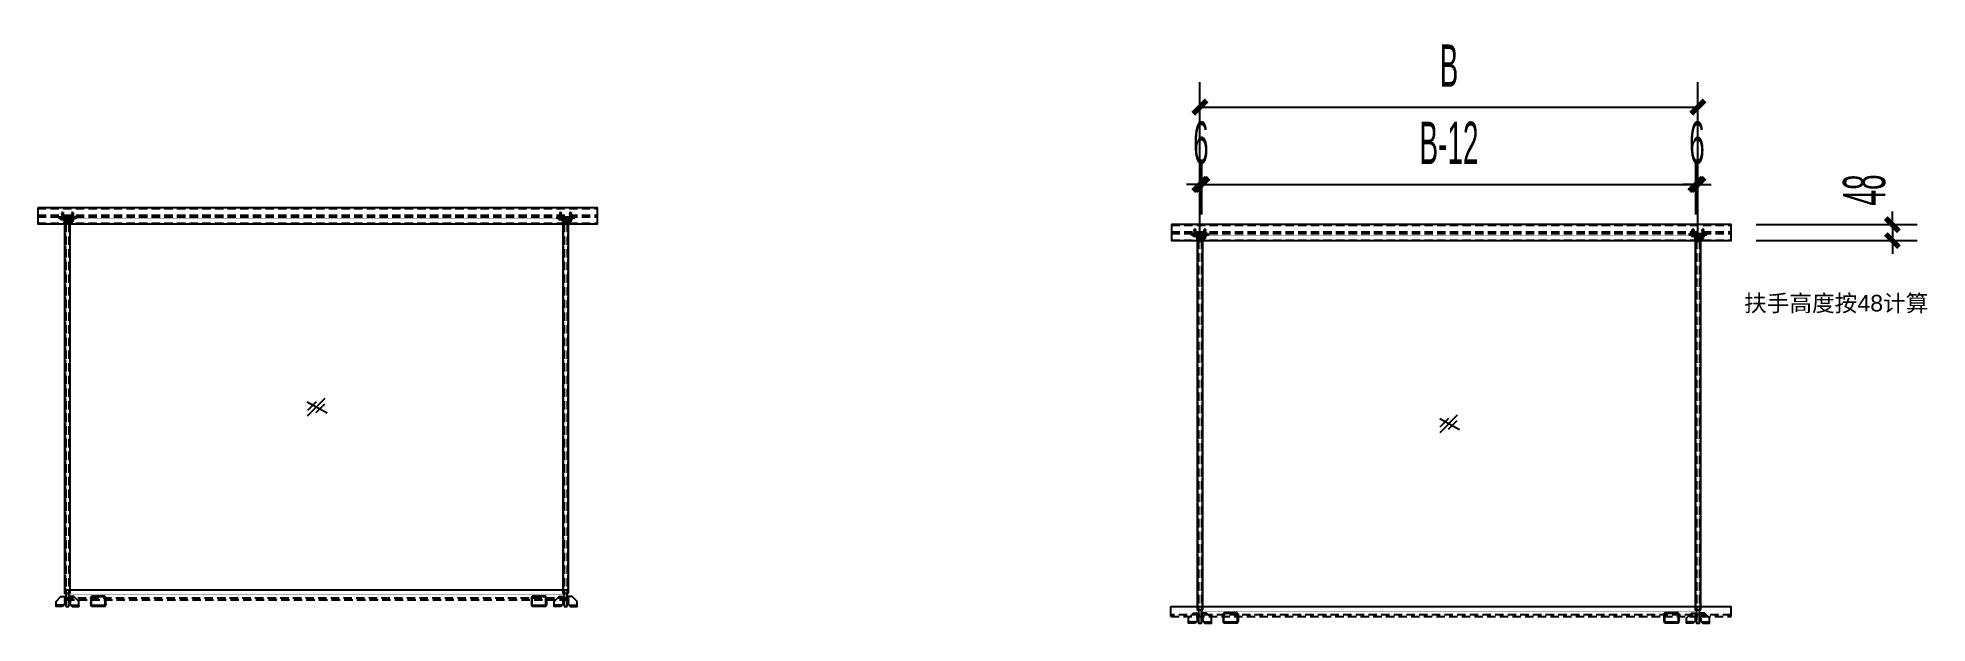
# Model space of a CAD drawing. Header units: millimetres. Extents: x 284 to 5999, y -2764 to 4947.
# Drawn here: x 309 to 5999, y 3185 to 4947 of the extents above.
import ezdxf

# ---------------------------------------------------------------- set-up
doc = ezdxf.new("R2010")
doc.units = ezdxf.units.MM
doc.header["$MEASUREMENT"] = 0
for name, pattern in [('CENTER', [2, 1.25, -0.25, 0.25, -0.25]), ('DASH', [0.35, 0.25, -0.1]), ('DASHED', [19.05, 12.7, -6.35])]:
    doc.linetypes.add(name, pattern=pattern)
for name, color, linetype in [('40钢型材', 34, 'Continuous'), ('@F01_Section_AL', 92, 'Continuous'), ('@F03_Section_Glass', 4, 'Continuous'), ('@F05_Section_Steel', 24, 'Continuous'), ('@F09_Submate', 8, 'Continuous'), ('@F19_DIM', 7, 'Continuous'), ('DIM', 8, 'Continuous'), ('F01_Section_Alu.E', 92, 'Continuous'), ('F05_Section_Plastic', 51, 'Continuous'), ('F06_Section_Steel', 24, 'Continuous'), ('F24_Fill', 251, 'Continuous'), ('F57_Sign', 240, 'Continuous'), ('pj', 4, 'Continuous'), ('WELD', 8, 'Continuous'), ('XX', 6, 'DASHED'), ('ZX', 1, 'CENTER'), ('图框', 7, 'Continuous')]:
    doc.layers.add(name, color=color, linetype=linetype)
doc.layers.add('JY-11填充层', color=8, linetype='Continuous', lineweight=5)
doc.styles.add('_TCH_DIM_T3', font='hztxt_e.shx', dxfattribs={"width": 0.494118, "bigfont": 'hztxt.shx'})
doc.styles.get("Standard").update_dxf_attribs({"font": 'arial.ttf'})
doc.dimstyles.new('_TCH_ARCH&&50', dxfattribs={"dimtxt": 127.5, "dimasz": 40, "dimexe": 75, "dimexo": 75, "dimgap": 61.25, "dimtad": 1, "dimdec": 1, "dimzin": 12, "dimdsep": 46, "dimtxsty": '_TCH_DIM_T3', "dimblk": 'ARCHTICK', "dimcen": 0.09, "dimclrt": 7, "dimazin": 2, "dimtfac": 1, "dimtdec": 1, "dimtix": 1, "dimtmove": 2, "dimatfit": 3, "dimldrblk": 'ARCHTICK', "dimfxl": 50, "dimtolj": 1, "dimtzin": 0, "dimarcsym": 0})

# ---------------------------------------------------------------- blocks, each defined once
blk = doc.blocks.new('Railing_B_A$C2D332B79')
at = {"layer": 'DIM'}
for p, q in [((0, 280), (399, 58)), ((10, 110), (185, 286)), ((176, 65), (352, 241))]:
    blk.add_line(p, q, dxfattribs=at)
at = {"layer": 'DIM', "linetype": 'DASHED', "ltscale": 450}
blk.add_line((7, 0), (358, 351), dxfattribs=at)
blk = doc.blocks.new('*U19')
at = {"layer": 'JY-11填充层'}
for centre, end in [((4, 0), 180), ((8, 0), 120), ((12, 0), 120), ((16, 0), 120), ((20, 0), 120), ((24, 0), 120)]:
    blk.add_arc(centre, 4, 0, end, dxfattribs=at)
blk = doc.blocks.new('*U9')
at = {"layer": 'JY-11填充层'}
for centre, end in [((4, 0), 180), ((8, 0), 120), ((12, 0), 120), ((16, 0), 120), ((20, 0), 120), ((24, 0), 120), ((28, 0), 120), ((32, 0), 120), ((36, 0), 120)]:
    blk.add_arc(centre, 4, 0, end, dxfattribs=at)
blk = doc.blocks.new('Railing_B_30角钢（平面）')
at = {"layer": '@F05_Section_Steel', "elevation": 0}
for points in [[(171496.2, -73616), (171496.2, -73586), (171456.2, -73586), (171456.2, -73616), (171496.2, -73616)], [(171496.2, -73612), (171496.2, -73612), (171456.2, -73612)]]:
    blk.add_lwpolyline(points, dxfattribs=at)
at = {"layer": 'JY-11填充层', "rotation": 90}
blk.add_blockref('*U19', (171456.2, -73614, 0), dxfattribs=at)
at = {"layer": 'JY-11填充层'}
blk.add_blockref('*U9', (171456.2, -73586, 0), dxfattribs=at)
at = {"layer": 'JY-11填充层', "xscale": -1, "rotation": 270}
blk.add_blockref('*U19', (171496.2, -73614, 0), dxfattribs=at)
blk = doc.blocks.new('Railing_B_肋板')
at = {"layer": '@F05_Section_Steel', "elevation": 0}
blk.add_lwpolyline([(-135353.8, 59079.8), (-135373.8, 59079.8), (-135373.8, 59094.8), (-135358.8, 59109.8), (-135343.8, 59109.8), (-135343.8, 59089.8)], close=True, dxfattribs=at)
at = {"layer": 'WELD'}
for centre, start, end in [((-135369.8, 59079.8, 0), 60, 180), ((-135365.8, 59079.8, 0), 60, 180), ((-135365.8, 59079.8, 0), 120, 180), ((-135361.8, 59079.8, 0), 60, 180), ((-135361.8, 59079.8, 0), 120, 180), ((-135357.8, 59079.8, 0), 60, 180), ((-135357.8, 59079.8, 0), 120, 180), ((-135353.8, 59079.8, 0), 60, 180), ((-135353.8, 59079.8, 0), 120, 180), ((-135349.8, 59079.8, 0), 90, 180), ((-135349.8, 59079.8, 0), 120, 180), ((-135343.8, 59105.8, 0), 90, 210), ((-135343.8, 59101.8, 0), 90, 210), ((-135343.8, 59097.8, 0), 90, 210), ((-135343.8, 59093.8, 0), 90, 210), ((-135343.8, 59089.8, 0), 90, 210), ((-135343.8, 59085.8, 0), 90, 180), ((-135343.8, 59101.8, 0), 90, 150), ((-135343.8, 59097.8, 0), 90, 150), ((-135343.8, 59093.8, 0), 90, 150), ((-135343.8, 59089.8, 0), 90, 150), ((-135343.8, 59085.8, 0), 90, 150)]:
    blk.add_arc(centre, 4, start, end, dxfattribs=at)
blk = doc.blocks.new('*U12')
at = {"layer": 'F24_Fill'}
h = blk.add_hatch(dxfattribs=at)
h.set_pattern_fill('塑料', color=256)
h.set_pattern_definition([(45, (0, -3.6338), (-1.76777, 1.76777), []), (45, (1.1785, -3.6338), (-1.76777, 1.76777), []), (135, (2.0207, -3.0744), (-1.76777, -1.76777), [1.23333, -1.26667])])
h.paths.add_polyline_path([(0, 10.7), (1, 10.7), (1, 35.7), (0, 35.7)])
at = {"layer": 'F05_Section_Plastic', "linetype": 'DASH', "ltscale": 10}
blk.add_lwpolyline([(0, 10.7), (1, 10.7), (1, 35.7), (0, 35.7)], close=True, dxfattribs=at)
blk = doc.blocks.new('*U18')
at = {"layer": 'pj'}
for p, q in [((-2.1, 0), (-2.1, -0.5)), ((-2.5, -0.8), (2.5, -0.4)), ((-2.5, -0.8), (2.5, -0.4)), ((-2.1, -0.5), (-2.5, -0.8)), ((-2.5, -0.8), (-2.5, -0.8)), ((-2.5, -0.8), (-2.1, -1.1)), ((-2.5, -1.6), (2.5, -1.2)), ((-2.5, -1.6), (2.5, -1.2)), ((-2.1, -1.3), (-2.5, -1.6)), ((-2.5, -1.6), (-2.5, -1.6)), ((-2.5, -1.6), (-2.1, -1.9)), ((-2.5, -2.4), (2.5, -2)), ((-2.5, -2.4), (2.5, -2)), ((-2.5, -2.4), (-2.1, -2.1)), ((-2.1, -2.7), (-2.5, -2.4)), ((-2.5, -2.4), (-2.5, -2.4)), ((-2.5, -3.2), (2.5, -2.8)), ((-2.5, -3.2), (2.5, -2.8)), ((-2.5, -3.2), (-2.1, -2.9)), ((-2.5, -3.2), (-2.5, -3.2)), ((-2.1, -3.5), (-2.5, -3.2)), ((-2.5, -4), (2.5, -3.6)), ((-2.5, -4), (2.5, -3.6)), ((-2.5, -4), (-2.1, -3.7)), ((-2.5, -4), (-2.5, -4)), ((-2.1, -4.3), (-2.5, -4)), ((-2.5, -4.8), (2.5, -4.4)), ((-2.5, -4.8), (2.5, -4.4)), ((-2.5, -4.8), (-2.1, -4.5)), ((-2.5, -4.8), (-2.5, -4.8)), ((-2.1, -5.1), (-2.5, -4.8)), ((-2.5, -5.6), (2.5, -5.2)), ((-2.5, -5.6), (2.5, -5.2)), ((-2.5, -5.6), (-2.1, -5.3)), ((-2.5, -5.6), (-2.5, -5.6)), ((-2.1, -5.9), (-2.5, -5.6)), ((-2.5, -6.4), (2.5, -6)), ((-2.5, -6.4), (2.5, -6)), ((-2.5, -6.4), (-2.1, -6.1)), ((-2.5, -6.4), (-2.5, -6.4)), ((-2.1, -6.7), (-2.5, -6.4)), ((-2.5, -7.2), (2.5, -6.8)), ((-2.5, -7.2), (2.5, -6.8)), ((-2.5, -7.2), (-2.1, -6.9)), ((-2.5, -7.2), (-2.5, -7.2)), ((-2.1, -7.5), (-2.5, -7.2)), ((-2.5, -8), (2.5, -7.6)), ((-2.5, -8), (2.5, -7.6)), ((-2.5, -8), (-2.1, -7.7)), ((-2.5, -8), (-2.5, -8)), ((-2.1, -8.3), (-2.5, -8)), ((-2.5, -8.8), (2.5, -8.4)), ((-2.5, -8.8), (2.5, -8.4)), ((-2.5, -8.8), (-2.1, -8.5)), ((-2.5, -8.8), (-2.5, -8.8)), ((-2.1, -9.1), (-2.5, -8.8)), ((-2.5, -9.6), (2.5, -9.2)), ((-2.5, -9.6), (2.5, -9.2)), ((-2.5, -9.6), (-2.1, -9.3)), ((-2.5, -9.6), (-2.5, -9.6)), ((-2.1, -9.9), (-2.5, -9.6)), ((-2.5, -10.4), (2.5, -10)), ((-2.5, -10.4), (2.5, -10)), ((-2.5, -10.4), (-2.1, -10.1)), ((-2.5, -10.4), (-2.5, -10.4)), ((-2.1, -10.7), (-2.5, -10.4)), ((-2.5, -11.2), (2.5, -10.8)), ((-2.5, -11.2), (2.5, -10.8)), ((-2.5, -11.2), (-2.1, -10.9)), ((-2.5, -11.2), (-2.5, -11.2)), ((-2.1, -11.5), (-2.5, -11.2)), ((-2.5, -12), (2.5, -11.6)), ((-2.5, -12), (2.5, -11.6)), ((-2.5, -12), (-2.1, -11.7)), ((-2.5, -12), (-2.5, -12)), ((-2.1, -12.3), (-2.5, -12)), ((-2.5, -12.8), (2.5, -12.4)), ((-2.5, -12.8), (2.5, -12.4)), ((-2.5, -12.8), (-2.1, -12.5)), ((-2.5, -12.8), (-2.5, -12.8)), ((-2.1, -13.1), (-2.5, -12.8)), ((-2.5, -13.6), (2.5, -13.2)), ((-2.5, -13.6), (2.5, -13.2)), ((-2.5, -13.6), (-2.1, -13.3)), ((-2.5, -13.6), (-2.5, -13.6)), ((-2.1, -13.9), (-2.5, -13.6)), ((-2.5, -14.4), (2.5, -14)), ((-2.5, -14.4), (2.5, -14)), ((-2.5, -14.4), (-2.1, -14.1)), ((-2.1, -14.7), (-2.5, -14.4)), ((-2.5, -14.4), (-2.5, -14.4)), ((-2.5, -15.2), (2.5, -14.8)), ((-2.5, -15.2), (2.5, -14.8)), ((-2.1, -14.9), (-2.5, -15.2)), ((-2.5, -15.2), (-2.5, -15.2)), ((-2.5, -15.2), (-2.1, -15.5)), ((-2.5, -16), (2.5, -15.6)), ((-2.5, -16), (2.5, -15.6)), ((-2.1, -15.7), (-2.5, -16)), ((-2.5, -16), (-2.5, -16)), ((-2.5, -16), (-2.1, -16.3)), ((-2.5, -16.8), (2.5, -16.4)), ((-2.5, -16.8), (2.5, -16.4)), ((-2.5, -16.8), (-2.1, -16.5)), ((-2.1, -17.1), (-2.5, -16.8)), ((-2.5, -16.8), (-2.5, -16.8)), ((-2.1, -0.5), (2.1, -0.1)), ((-2.1, -1.1), (2.1, -0.7)), ((-2.1, -1.3), (2.1, -0.9)), ((-2.1, -1.1), (-2.1, -1.3)), ((-2.1, -1.9), (2.1, -1.5)), ((-2.1, -2.1), (2.1, -1.7)), ((-2.1, -1.9), (-2.1, -2)), ((-2.1, -2.1), (-2.1, -2)), ((-2.1, -2.7), (2.1, -2.3)), ((-2.1, -2.9), (2.1, -2.5)), ((-2.1, -2.7), (-2.1, -2.8)), ((-2.1, -2.9), (-2.1, -2.8)), ((-2.1, -3.5), (2.1, -3.1)), ((-2.1, -3.7), (2.1, -3.3)), ((-2.1, -3.5), (-2.1, -3.6)), ((-2.1, -3.7), (-2.1, -3.6)), ((-2.1, -4.3), (2.1, -3.9)), ((-2.1, -4.5), (2.1, -4.1)), ((-2.1, -4.3), (-2.1, -4.4)), ((-2.1, -4.5), (-2.1, -4.4)), ((-2.1, -5.1), (2.1, -4.7)), ((-2.1, -5.3), (2.1, -4.9)), ((-2.1, -5.1), (-2.1, -5.2)), ((-2.1, -5.3), (-2.1, -5.2)), ((-2.1, -5.9), (2.1, -5.5)), ((-2.1, -6.1), (2.1, -5.7)), ((-2.1, -5.9), (-2.1, -6)), ((-2.1, -6.1), (-2.1, -6)), ((-2.1, -6.7), (2.1, -6.3)), ((-2.1, -6.9), (2.1, -6.5)), ((-2.1, -6.7), (-2.1, -6.8)), ((-2.1, -6.9), (-2.1, -6.8)), ((-2.1, -7.5), (2.1, -7.1)), ((-2.1, -7.7), (2.1, -7.3)), ((-2.1, -7.5), (-2.1, -7.6)), ((-2.1, -7.7), (-2.1, -7.6)), ((-2.1, -8.3), (2.1, -7.9)), ((-2.1, -8.5), (2.1, -8.1)), ((-2.1, -8.3), (-2.1, -8.4)), ((-2.1, -8.5), (-2.1, -8.4)), ((-2.1, -9.1), (2.1, -8.7)), ((-2.1, -9.3), (2.1, -8.9)), ((-2.1, -9.1), (-2.1, -9.2)), ((-2.1, -9.3), (-2.1, -9.2)), ((-2.1, -9.9), (2.1, -9.5)), ((-2.1, -10.1), (2.1, -9.7)), ((-2.1, -9.9), (-2.1, -10)), ((-2.1, -10.1), (-2.1, -10)), ((-2.1, -10.7), (2.1, -10.3)), ((-2.1, -10.9), (2.1, -10.5)), ((-2.1, -10.7), (-2.1, -10.8)), ((-2.1, -10.9), (-2.1, -10.8)), ((-2.1, -11.5), (2.1, -11.1)), ((-2.1, -11.7), (2.1, -11.3)), ((-2.1, -11.5), (-2.1, -11.6)), ((-2.1, -11.7), (-2.1, -11.6)), ((-2.1, -12.3), (2.1, -11.9)), ((-2.1, -12.5), (2.1, -12.1)), ((-2.1, -12.3), (-2.1, -12.4)), ((-2.1, -12.5), (-2.1, -12.4)), ((-2.1, -13.1), (2.1, -12.7)), ((-2.1, -13.3), (2.1, -12.9)), ((-2.1, -13.1), (-2.1, -13.2)), ((-2.1, -13.3), (-2.1, -13.2)), ((-2.1, -13.9), (2.1, -13.5)), ((-2.1, -14.1), (2.1, -13.7)), ((-2.1, -14.1), (-2.1, -13.9)), ((-2.1, -14.7), (2.1, -14.3)), ((-2.1, -14.9), (2.1, -14.5)), ((-2.1, -14.8), (-2.1, -14.7)), ((-2.1, -14.8), (-2.1, -14.9)), ((-2.1, -15.5), (2.1, -15.1)), ((-2.1, -15.7), (2.1, -15.3)), ((-2.1, -15.5), (-2.1, -15.7)), ((-2.1, -16.3), (2.1, -15.9)), ((-2.1, -16.5), (2.1, -16.1)), ((-2.1, -16.3), (-2.1, -16.4)), ((-2.1, -16.5), (-2.1, -16.4)), ((-2.1, -17.1), (2.1, -16.7)), ((-2.1, -17.2), (-2.1, -17.1)), ((2.5, -17.2), (-2.1, -17.2)), ((-0.9, -17.2), (2.1, -16.9)), ((1.8, -17.2), (2.5, -17.2)), ((2.1, 0), (2.1, -0.1)), ((2.1, -0.1), (2.5, -0.4)), ((2.5, -0.4), (2.1, -0.7)), ((2.1, -0.7), (2.1, -0.9)), ((2.1, -0.9), (2.5, -1.2)), ((2.5, -1.2), (2.1, -1.5)), ((2.1, -1.5), (2.1, -1.6)), ((2.1, -1.7), (2.1, -1.6)), ((2.5, -2), (2.1, -1.7)), ((2.1, -2.3), (2.5, -2)), ((2.1, -2.3), (2.1, -2.4)), ((2.1, -2.5), (2.1, -2.4)), ((2.5, -2.8), (2.1, -2.5)), ((2.1, -3.1), (2.5, -2.8)), ((2.1, -3.1), (2.1, -3.2)), ((2.1, -3.3), (2.1, -3.2)), ((2.5, -3.6), (2.1, -3.3)), ((2.1, -3.9), (2.5, -3.6)), ((2.1, -3.9), (2.1, -4)), ((2.1, -4.1), (2.1, -4)), ((2.5, -4.4), (2.1, -4.1)), ((2.1, -4.7), (2.5, -4.4)), ((2.1, -4.7), (2.1, -4.8)), ((2.1, -4.9), (2.1, -4.8)), ((2.5, -5.2), (2.1, -4.9)), ((2.1, -5.5), (2.5, -5.2)), ((2.1, -5.5), (2.1, -5.6)), ((2.1, -5.7), (2.1, -5.6)), ((2.5, -6), (2.1, -5.7)), ((2.1, -6.3), (2.5, -6)), ((2.1, -6.3), (2.1, -6.4)), ((2.1, -6.5), (2.1, -6.4)), ((2.5, -6.8), (2.1, -6.5)), ((2.1, -7.1), (2.5, -6.8)), ((2.1, -7.1), (2.1, -7.2)), ((2.1, -7.3), (2.1, -7.2)), ((2.5, -7.6), (2.1, -7.3)), ((2.1, -7.9), (2.5, -7.6)), ((2.1, -7.9), (2.1, -8)), ((2.1, -8.1), (2.1, -8)), ((2.5, -8.4), (2.1, -8.1)), ((2.1, -8.7), (2.5, -8.4)), ((2.1, -8.7), (2.1, -8.8)), ((2.1, -8.9), (2.1, -8.8)), ((2.5, -9.2), (2.1, -8.9)), ((2.1, -9.5), (2.5, -9.2)), ((2.1, -9.5), (2.1, -9.6)), ((2.1, -9.7), (2.1, -9.6)), ((2.5, -10), (2.1, -9.7)), ((2.1, -10.3), (2.5, -10)), ((2.1, -10.3), (2.1, -10.4)), ((2.1, -10.5), (2.1, -10.4)), ((2.5, -10.8), (2.1, -10.5)), ((2.1, -11.1), (2.5, -10.8)), ((2.1, -11.1), (2.1, -11.2)), ((2.1, -11.3), (2.1, -11.2)), ((2.5, -11.6), (2.1, -11.3)), ((2.1, -11.9), (2.5, -11.6)), ((2.1, -11.9), (2.1, -12)), ((2.1, -12.1), (2.1, -12)), ((2.5, -12.4), (2.1, -12.1)), ((2.1, -12.7), (2.5, -12.4)), ((2.1, -12.7), (2.1, -12.8)), ((2.1, -12.9), (2.1, -12.8)), ((2.5, -13.2), (2.1, -12.9)), ((2.1, -13.5), (2.5, -13.2)), ((2.1, -13.7), (2.1, -13.5)), ((2.5, -14), (2.1, -13.7)), ((2.1, -14.3), (2.5, -14)), ((2.1, -14.4), (2.1, -14.3)), ((2.1, -14.4), (2.1, -14.5)), ((2.1, -14.5), (2.5, -14.8)), ((2.5, -14.8), (2.1, -15.1)), ((2.1, -15.1), (2.1, -15.3)), ((2.1, -15.3), (2.5, -15.6)), ((2.5, -15.6), (2.1, -15.9)), ((2.1, -15.9), (2.1, -16)), ((2.1, -16.1), (2.1, -16)), ((2.5, -16.4), (2.1, -16.1)), ((2.1, -16.7), (2.5, -16.4)), ((2.1, -16.9), (2.1, -16.7)), ((2.5, -17.2), (2.1, -16.9)), ((2.5, -0.4), (2.5, -0.4)), ((2.5, -1.2), (2.5, -1.2)), ((2.5, -2), (2.5, -2)), ((2.5, -2.8), (2.5, -2.8)), ((2.5, -3.6), (2.5, -3.6)), ((2.5, -4.4), (2.5, -4.4)), ((2.5, -5.2), (2.5, -5.2)), ((2.5, -6), (2.5, -6)), ((2.5, -6.8), (2.5, -6.8)), ((2.5, -7.6), (2.5, -7.6)), ((2.5, -8.4), (2.5, -8.4)), ((2.5, -9.2), (2.5, -9.2)), ((2.5, -10), (2.5, -10)), ((2.5, -10.8), (2.5, -10.8)), ((2.5, -11.6), (2.5, -11.6)), ((2.5, -12.4), (2.5, -12.4)), ((2.5, -13.2), (2.5, -13.2)), ((2.5, -14), (2.5, -14)), ((2.5, -14.8), (2.5, -14.8)), ((2.5, -15.6), (2.5, -15.6)), ((2.5, -16.4), (2.5, -16.4)), ((2.5, -17.2), (2.5, -17.2))]:
    blk.add_line(p, q, dxfattribs=at)
blk.add_lwpolyline([(-4.8, 2.1), (-4.8, 0), (4.8, 0), (4.8, 2.1, 0.148437), (0.4, 3.7), (0.4, 3.5), (-0.4, 3.5), (-0.4, 3.7, 0.148437)], format="xyb", close=True, dxfattribs=at)
at = {"layer": 'ZX', "ltscale": 0.1}
blk.add_line((0, 4.7), (0, -18.2), dxfattribs=at)
blk = doc.blocks.new('Railing_B_563')
at = {"layer": 'XX', "ltscale": 2}
for p, q in [((-1, 0), (-1, -10)), ((0, 0), (-1, 0)), ((0, -10), (0, 0)), ((-4.5, -1.5), (-4.5, -8.5)), ((-1.7, -0.4), (-3.8, -0.4)), ((-1.7, -2.7), (-3.8, -2.7)), ((-1.7, -7.3), (-3.8, -7.3)), ((-1.7, -9.6), (-3.8, -9.6)), ((-1.7, -0.4), (-1, -0.9)), ((-1.7, -0.4), (-1.7, -9.6)), ((-1.7, -9.6), (-1, -9.1)), ((-1, -0.9), (-1, -7.4)), ((-1, -9.1), (-1, -7.4)), ((-1, -10), (0, -10)), ((10, -10), (10, 0)), ((10, 0), (11, 0)), ((11, -10), (10, -10)), ((11, 0), (11, -10)), ((11, -9), (11, -1)), ((11, -1), (12.3, -1)), ((12.3, -4.4), (11, -5)), ((12.3, -5), (11, -5.7)), ((12.3, -9), (11, -9)), ((12.3, -1), (12.3, -9)), ((12.3, -1.7), (12.3, -8.3)), ((12.9, -0.6), (16.4, -0.6)), ((12.9, -2.8), (16.4, -2.8)), ((12.9, -7.2), (16.4, -7.2)), ((12.9, -9.4), (16.4, -9.4)), ((17, -1.7), (17, -8.3)), ((17, -1.7), (17, -8.3)), ((17, -2.5), (20.6, -2.5)), ((17, -2.9), (21, -2.9)), ((17, -7.1), (21, -7.1)), ((17, -7.5), (20.6, -7.5)), ((20.6, -2.5), (21, -2.9)), ((20.6, -7.5), (20.6, -2.5)), ((20.6, -7.5), (21, -7.1)), ((21, -2.9), (21, -7.1))]:
    blk.add_line(p, q, dxfattribs=at)
for centre, radius, start, end in [((-3.2, -1.5), 1.27, 114.7812, 245.2188), ((-0.5, -5), 3.99, 144.4493, 215.5507), ((-3.2, -8.5), 1.27, 114.7812, 245.2188), ((13.6, -1.7), 1.27, 120, 240), ((16.4, -5), 4.12, 147.7958, 212.2042), ((13.6, -8.3), 1.27, 120, 240), ((15.7, -1.7), 1.27, 300, 60), ((12.9, -5), 4.12, 327.7958, 32.2042), ((15.7, -8.3), 1.27, 300, 60)]:
    blk.add_arc(centre, radius, start, end, dxfattribs=at)
blk = doc.blocks.new('Railing_B_lg3-2')
h = blk.add_hatch()
h.set_pattern_fill('ANSI37', color=8, scale=0.25, style=0)
h.set_pattern_definition([(45, (-86967.2132, 93233.461), (-0.5612660076, 0.5612660076), []), (135, (-86967.2132, 93233.461), (-0.5612660076, -0.5612660076), [])])
h.paths.add_polyline_path([(0, 5), (1, 5), (1, -10.5), (0, -10.5)])
blk.add_hatch(color=8).paths.add_polyline_path([(0, -8.5), (-3, -11.5), (0, -11.5)])
at = {"color": 8}
blk.add_lwpolyline([(0, 5), (1, 5), (1, -10.5), (0, -10.5)], close=True, dxfattribs=at)
at = {"layer": '40钢型材', "color": 1}
blk.add_lwpolyline([(0, -8.5), (0, -11.5), (-3, -11.5)], close=True, dxfattribs=at)
at = {"layer": '@F01_Section_AL', "linetype": 'ByBlock', "lineweight": -2, "ltscale": 2, "elevation": 0}
blk.add_lwpolyline([(8.5, -1123.5), (8.5, -11.5), (-8.5, -11.5), (-8.5, -1123.5)], close=True, dxfattribs=at)
at = {"layer": '@F05_Section_Steel', "elevation": 0}
blk.add_lwpolyline([(-4.5, -1123.5), (-4.5, -1163.5), (4.5, -1163.5), (4.5, -1123.5)], dxfattribs=at)
at = {"layer": 'F06_Section_Steel'}
blk.add_lwpolyline([(-25, 5), (-25, 8), (25, 8), (25, 5), (5, 5), (5, -10.5), (1, -10.5), (1, 5), (-25, 5)], dxfattribs=at)
blk.add_lwpolyline([(0, -8.5), (0, 5), (-5, 5), (-5, -11.5), (-3, -11.5)], close=True, dxfattribs=at)
at = {"layer": 'XX', "ltscale": 2}
for p, q in [((-7, -2.5, 0), (-7, -1123.5, 0)), ((-5, -11.5), (5, -11.5, 0)), ((-4.5, -11.5, 0), (-4.5, -1123.5, 0)), ((4.5, -11.5, 0), (4.5, -1123.5, 0)), ((7, -2.5, 0), (7, -1123.5, 0)), ((-4.5, -1163.5, 0), (4.5, -1163.5, 0))]:
    blk.add_line(p, q, dxfattribs=at)
at = {"rotation": 180}
for p in [(-15, 5), (15, 5)]:
    blk.add_blockref('*U18', p, dxfattribs=at)
at = {"color": 1}
blk.add_blockref('Railing_B_563', (-5, 1.7), dxfattribs=at)
at = {"layer": '@F09_Submate'}
blk.add_blockref('Railing_B_肋板', (135339.3, -60243.3, 0), dxfattribs=at)
at = {"layer": '@F09_Submate', "xscale": -1}
blk.add_blockref('Railing_B_肋板', (-135339.2, -60243.3, 0), dxfattribs=at)
at = {"layer": 'F01_Section_Alu.E', "xscale": -2, "yscale": 2, "zscale": 2, "rotation": 270}
blk.add_blockref('*U12', (-46.4, 8), dxfattribs=at)
blk = doc.blocks.new('_ArchTick')
at = {"color": 0, "linetype": 'ByBlock', "const_width": 0.4}
blk.add_lwpolyline([(-0.5, -0.5), (0.5, 0.5)], dxfattribs=at)
blk = doc.blocks.new('*D13')
at = {"layer": '@F19_DIM', "color": 0, "lineweight": -2, "transparency": 16777216}
for p, q in [((3808.9, 4414.8), (3808.9, 4580.8)), ((3814.9, 4414.8), (3814.9, 4580.8)), ((3808.9, 4505.8), (3768.9, 4505.8)), ((3808.9, 4505.8), (3814.9, 4505.8)), ((3814.9, 4505.8), (3854.9, 4505.8))]:
    blk.add_line(p, q, dxfattribs=at)
at = {"layer": 'Defpoints', "color": 0, "transparency": 16777216}
for p in [(3814.9, 4505.8), (3808.9, 4339.8), (3814.9, 4339.8)]:
    blk.add_point(p, dxfattribs=at)
at = {"layer": '@F19_DIM', "color": 0, "lineweight": -2, "transparency": 16777216, "xscale": 40, "yscale": 40, "zscale": 40}
blk.add_blockref('_ArchTick', (3808.9, 4505.8), dxfattribs=at)
at = {"layer": '@F19_DIM', "color": 0, "lineweight": -2, "transparency": 16777216, "xscale": 40, "yscale": 40, "zscale": 40, "rotation": 180}
blk.add_blockref('_ArchTick', (3814.9, 4505.8), dxfattribs=at)
at = {"layer": '@F19_DIM', "color": 7, "transparency": 16777216, "insert": (3811.9, 4630.8), "char_height": 127.5, "attachment_point": 5, "style": '_TCH_DIM_T3'}
blk.add_mtext('\\A1;6', dxfattribs=at)
blk = doc.blocks.new('*D14')
at = {"layer": '@F19_DIM', "color": 0, "lineweight": -2, "transparency": 16777216}
for p, q in [((3814.9, 4414.8), (3814.9, 4580.8)), ((5302.9, 4414.8), (5302.9, 4580.8)), ((3814.9, 4505.8), (5302.9, 4505.8))]:
    blk.add_line(p, q, dxfattribs=at)
at = {"layer": 'Defpoints', "color": 0, "transparency": 16777216}
for p in [(5302.9, 4505.8), (3814.9, 4339.8), (5302.9, 4339.8)]:
    blk.add_point(p, dxfattribs=at)
at = {"layer": '@F19_DIM', "color": 0, "lineweight": -2, "transparency": 16777216, "xscale": 40, "yscale": 40, "zscale": 40, "rotation": 180}
blk.add_blockref('_ArchTick', (3814.9, 4505.8), dxfattribs=at)
at = {"layer": '@F19_DIM', "color": 0, "lineweight": -2, "transparency": 16777216, "xscale": 40, "yscale": 40, "zscale": 40}
blk.add_blockref('_ArchTick', (5302.9, 4505.8), dxfattribs=at)
at = {"layer": '@F19_DIM', "color": 7, "transparency": 16777216, "insert": (4558.9, 4630.8), "char_height": 127.5, "attachment_point": 5, "style": '_TCH_DIM_T3'}
blk.add_mtext('\\A1;B-12', dxfattribs=at)
blk = doc.blocks.new('*D15')
at = {"layer": '@F19_DIM', "color": 0, "lineweight": -2, "transparency": 16777216}
for p, q in [((5302.9, 4414.8), (5302.9, 4580.8)), ((5308.9, 4414.8), (5308.9, 4580.8)), ((5302.9, 4505.8), (5262.9, 4505.8)), ((5302.9, 4505.8), (5308.9, 4505.8)), ((5308.9, 4505.8), (5348.9, 4505.8))]:
    blk.add_line(p, q, dxfattribs=at)
at = {"layer": 'Defpoints', "color": 0, "transparency": 16777216}
for p in [(5308.9, 4505.8), (5302.9, 4339.8), (5308.9, 4339.8)]:
    blk.add_point(p, dxfattribs=at)
at = {"layer": '@F19_DIM', "color": 0, "lineweight": -2, "transparency": 16777216, "xscale": 40, "yscale": 40, "zscale": 40}
blk.add_blockref('_ArchTick', (5302.9, 4505.8), dxfattribs=at)
at = {"layer": '@F19_DIM', "color": 0, "lineweight": -2, "transparency": 16777216, "xscale": 40, "yscale": 40, "zscale": 40, "rotation": 180}
blk.add_blockref('_ArchTick', (5308.9, 4505.8), dxfattribs=at)
at = {"layer": '@F19_DIM', "color": 7, "transparency": 16777216, "insert": (5305.9, 4630.8), "char_height": 127.5, "attachment_point": 5, "style": '_TCH_DIM_T3'}
blk.add_mtext('\\A1;6', dxfattribs=at)
blk = doc.blocks.new('*D16')
at = {"layer": '@F19_DIM', "color": 0, "lineweight": -2, "transparency": 16777216}
for p, q in [((3808.9, 4332.4), (3808.9, 4813.6)), ((5308.9, 4332.4), (5308.9, 4813.6)), ((3808.9, 4738.6), (5308.9, 4738.6))]:
    blk.add_line(p, q, dxfattribs=at)
at = {"layer": 'Defpoints', "color": 0, "transparency": 16777216}
for p in [(5308.9, 4738.6), (3808.9, 4257.4), (5308.9, 4257.4)]:
    blk.add_point(p, dxfattribs=at)
at = {"layer": '@F19_DIM', "color": 0, "lineweight": -2, "transparency": 16777216, "xscale": 40, "yscale": 40, "zscale": 40, "rotation": 180}
blk.add_blockref('_ArchTick', (3808.9, 4738.6), dxfattribs=at)
at = {"layer": '@F19_DIM', "color": 0, "lineweight": -2, "transparency": 16777216, "xscale": 40, "yscale": 40, "zscale": 40}
blk.add_blockref('_ArchTick', (5308.9, 4738.6), dxfattribs=at)
at = {"layer": '@F19_DIM', "color": 7, "transparency": 16777216, "insert": (4558.9, 4863.6), "char_height": 127.5, "attachment_point": 5, "style": '_TCH_DIM_T3'}
blk.add_mtext('\\A1;B', dxfattribs=at)
blk = doc.blocks.new('*D17')
at = {"color": 0, "lineweight": -2, "ltscale": 10, "transparency": 16777216}
for p, q in [((5483.9, 4384.7), (5969.4, 4384.7)), ((5894.4, 4384.7), (5894.4, 4424.7)), ((5894.4, 4384.7), (5894.4, 4336.7)), ((5483.9, 4336.7), (5969.4, 4336.7)), ((5894.4, 4336.7), (5894.4, 4296.7))]:
    blk.add_line(p, q, dxfattribs=at)
at = {"layer": 'Defpoints', "color": 0, "ltscale": 10, "transparency": 16777216}
for p in [(5408.9, 4384.7, 0), (5408.9, 4336.7, 0), (5894.4, 4336.7)]:
    blk.add_point(p, dxfattribs=at)
at = {"color": 0, "lineweight": -2, "ltscale": 10, "transparency": 16777216, "xscale": 40, "yscale": 40, "zscale": 40}
for p, rotation in [((5894.4, 4384.7), 270), ((5894.4, 4336.7), 90)]:
    blk.add_blockref('_ArchTick', p, dxfattribs=dict(at, rotation=rotation))
at = {"color": 7, "ltscale": 10, "transparency": 16777216, "insert": (5810.1, 4489), "char_height": 127.5, "attachment_point": 5, "rotation": 90, "style": '_TCH_DIM_T3'}
blk.add_mtext('\\A1;48', dxfattribs=at)
blk = doc.blocks.new('*U24')
at = {"layer": '@F01_Section_AL'}
blk.add_lwpolyline([(0, 0), (0, -48), (1685.5, -48), (1685.5, 0)], close=True, dxfattribs=at)
at = {"layer": 'XX', "ltscale": 2}
for p, q in [((0, -2, 0), (1685.5, -2, 0)), ((0, -22, 0), (1685.5, -22, 0)), ((0, -24), (1685.5, -24, 0)), ((0, -24.5), (1685.5, -24.5, 0)), ((0, -26.5), (1685.5, -26.5, 0)), ((0, -46.5, 0), (1685.5, -46.5, 0))]:
    blk.add_line(p, q, dxfattribs=at)
blk = doc.blocks.new('Railing_B3_2_Standard')
h = blk.add_hatch()
h.set_pattern_fill('ANSI37', color=8, scale=0.25, style=0)
h.set_pattern_definition([(45, (-86967.2132, 93810.1987), (-0.5612660076, 0.5612660076), []), (135, (-86967.2132, 93810.1987), (-0.5612660076, -0.5612660076), [])])
h.paths.add_polyline_path([(0, 581.7), (1, 581.7), (1, 566.2), (0, 566.2)])
h = blk.add_hatch()
h.set_pattern_fill('ANSI37', color=8, scale=0.25, style=0)
h.set_pattern_definition([(45, (-85467.2132, 93810.1987), (-0.5612660076, 0.5612660076), []), (135, (-85467.2132, 93810.1987), (-0.5612660076, -0.5612660076), [])])
h.paths.add_polyline_path([(1500, 581.7), (1501, 581.7), (1501, 566.2), (1500, 566.2)])
for points in [[(0, 568.2), (-3, 565.2), (0, 565.2)], [(1500, 568.2), (1497, 565.2), (1500, 565.2)]]:
    blk.add_hatch(color=8).paths.add_polyline_path(points)
at = {"color": 8, "elevation": 0}
for points in [[(0, 581.7), (1, 581.7), (1, 566.2), (0, 566.2)], [(1500, 581.7), (1501, 581.7), (1501, 566.2), (1500, 566.2)]]:
    blk.add_lwpolyline(points, close=True, dxfattribs=at)
at = {"layer": '40钢型材', "color": 1, "elevation": 0}
for points in [[(0, 568.2), (0, 565.2), (-3, 565.2)], [(1500, 568.2), (1500, 565.2), (1497, 565.2)]]:
    blk.add_lwpolyline(points, close=True, dxfattribs=at)
at = {"layer": '@F01_Section_AL', "linetype": 'ByBlock', "lineweight": -2, "ltscale": 2, "elevation": 0}
for points in [[(8.5, -546.7), (8.5, 565.3), (-8.5, 565.3), (-8.5, -546.7)], [(1508.5, -546.7), (1508.5, 565.3), (1491.5, 565.3), (1491.5, -546.7)]]:
    blk.add_lwpolyline(points, close=True, dxfattribs=at)
at = {"layer": '@F03_Section_Glass', "const_width": 1, "elevation": 0}
for points in [[(6, 580.3), (1494, 580.3)], [(6, -551.7), (6, 580.3)], [(1494, 580.3), (1494, -551.7)], [(1494, -551.7), (6, -551.7)]]:
    blk.add_lwpolyline(points, dxfattribs=at)
at = {"layer": '@F05_Section_Steel'}
for p, q in [((-4.5, -546.7, 0), (-4.5, -586.7, 0)), ((4.5, -586.7, 0), (4.5, -546.7, 0)), ((1495.5, -546.7, 0), (1495.5, -586.7, 0)), ((1504.5, -586.7, 0), (1504.5, -546.7, 0)), ((-4.5, -586.7), (4.5, -586.7)), ((1495.5, -586.7), (1504.5, -586.7))]:
    blk.add_line(p, q, dxfattribs=at)
at = {"layer": 'F06_Section_Steel'}
blk.add_line((-4.5, -536.7, 0), (1504.5, -536.7, 0), dxfattribs=at)
at = {"layer": 'F06_Section_Steel', "elevation": 0}
for points in [[(-25, 581.7), (-25, 584.7), (25, 584.7), (25, 581.7), (5, 581.7), (5, 566.2), (1, 566.2), (1, 581.7), (-25, 581.7)], [(1475, 581.7), (1475, 584.7), (1525, 584.7), (1525, 581.7), (1505, 581.7), (1505, 566.2), (1501, 566.2), (1501, 581.7), (1475, 581.7)]]:
    blk.add_lwpolyline(points, dxfattribs=at)
for points in [[(0, 568.2), (0, 581.7), (-5, 581.7), (-5, 565.2), (-3, 565.2)], [(1500, 568.2), (1500, 581.7), (1495, 581.7), (1495, 565.2), (1497, 565.2)]]:
    blk.add_lwpolyline(points, close=True, dxfattribs=at)
at = {"layer": 'XX', "ltscale": 2}
for p, q in [((-7, 574.3, 0), (-7, -546.7, 0)), ((7, 574.3, 0), (7, -546.7, 0)), ((1493, 574.3, 0), (1493, -546.7, 0)), ((1507, 574.3, 0), (1507, -546.7, 0)), ((-5, 565.2, 0), (5, 565.2, 0)), ((-4.5, 565.2, 0), (-4.5, -546.7, 0)), ((4.5, 565.2, 0), (4.5, -546.7, 0)), ((1495, 565.2, 0), (1505, 565.2, 0)), ((1495.5, 565.2, 0), (1495.5, -546.7, 0)), ((1504.5, 565.2), (1504.5, -546.7)), ((-4.5, -586.7), (4.5, -586.7)), ((1495.5, -586.7), (1504.5, -586.7))]:
    blk.add_line(p, q, dxfattribs=at)
at = {"layer": 'XX', "ltscale": 2, "elevation": 0}
for points in [[(1504.5, -561.7), (-4.5, -561.7)], [(-4.5, -566.7), (1504.5, -566.7)]]:
    blk.add_lwpolyline(points, dxfattribs=at)
at = {"rotation": 180}
for p in [(-15, 581.7, 0), (15, 581.7, 0), (1485, 581.7, 0), (1515, 581.7, 0)]:
    blk.add_blockref('*U18', p, dxfattribs=at)
at = {"color": 1}
for p in [(-5, 578.4, 0), (1495, 578.4, 0)]:
    blk.add_blockref('Railing_B_563', p, dxfattribs=at)
at = {"layer": '@F09_Submate'}
for p in [(135339.3, -59666.6, 0), (136839.3, -59666.6, 0)]:
    blk.add_blockref('Railing_B_肋板', p, dxfattribs=at)
at = {"layer": '@F09_Submate', "xscale": -1}
for p in [(-135339.2, -59666.6, 0), (-133839.2, -59666.6, 0)]:
    blk.add_blockref('Railing_B_肋板', p, dxfattribs=at)
at = {"layer": 'F01_Section_Alu.E', "xscale": -2, "yscale": 2, "zscale": 2, "rotation": 270}
for p in [(-46.4, 584.7, 0), (1453.6, 584.7, 0)]:
    blk.add_blockref('*U12', p, dxfattribs=at)
at = {"layer": 'F57_Sign', "xscale": -1}
for p in [(171568.7, 73029.2, 0), (172896.2, 73029.2, 0)]:
    blk.add_blockref('Railing_B_30角钢（平面）', p, dxfattribs=at)
at = {"layer": '图框', "xscale": 0.1499999999650754, "yscale": 0.1499999999650754, "zscale": 0.1499999999650754}
blk.add_blockref('Railing_B_A$C2D332B79', (722.3, -12.4, 0), dxfattribs=at)

msp = doc.modelspace()

# ---------------------------------------------------------------- linework, layer by layer
at = {"layer": '@F01_Section_AL', "elevation": 0}
msp.add_lwpolyline([(3723.35, 4384.67), (3723.35, 4336.66), (5408.85, 4336.66), (5408.85, 4384.67)], close=True, dxfattribs=at)
at = {"layer": '@F03_Section_Glass', "const_width": 1, "elevation": 0}
msp.add_lwpolyline([(3814.85, 4351.67), (5302.85, 4351.67), (5302.85, 3219.67), (3814.85, 3219.67)], close=True, dxfattribs=at)
at = {"layer": 'F06_Section_Steel'}
msp.add_line((3721.35, 3234.67), (5408.85, 3234.67, 0), dxfattribs=at)
at = {"layer": 'F06_Section_Steel', "elevation": 0}
for points in [[(3721.35, 3204.67), (3721.35, 3234.67)], [(5408.85, 3204.67), (5408.85, 3234.67)]]:
    msp.add_lwpolyline(points, dxfattribs=at)
at = {"layer": 'XX', "ltscale": 2}
for p, q in [((3723.35, 4382.67, 0), (5408.85, 4382.67, 0)), ((3723.35, 4362.66, 0), (5408.85, 4362.66, 0)), ((3723.35, 4360.66, 0), (5408.85, 4360.66, 0)), ((3723.35, 4360.16, 0), (5408.85, 4360.16, 0)), ((3723.35, 4358.16, 0), (5408.85, 4358.16, 0)), ((3723.35, 4338.16, 0), (5408.85, 4338.16, 0))]:
    msp.add_line(p, q, dxfattribs=at)
at = {"layer": 'XX', "ltscale": 2, "elevation": 0}
msp.add_lwpolyline([(5408.85, 3209.67), (3721.35, 3209.67), (3721.35, 3204.67), (5408.85, 3204.67)], dxfattribs=at)

# ---------------------------------------------------------------- block references
for name, p in [('*U24', (308.93, 4435.14, 0)), ('Railing_B3_2_Standard', (398.28, 3821.89, 0))]:
    msp.add_blockref(name, p)
at = {"color": 1}
for p in [(3808.85, 4348.14, 0), (5308.85, 4348.14, 0)]:
    msp.add_blockref('Railing_B_lg3-2', p, dxfattribs=at)
at = {"layer": 'F57_Sign', "xscale": -1}
for p in [(175377.5, 76800.63, 0), (176705.01, 76800.63, 0)]:
    msp.add_blockref('Railing_B_30角钢（平面）', p, dxfattribs=at)
at = {"layer": '图框', "xscale": 0.1499999999650754, "yscale": 0.1499999999650754, "zscale": 0.1499999999650754}
msp.add_blockref('Railing_B_A$C2D332B79', (4531.18, 3759.05, 0), dxfattribs=at)

# ---------------------------------------------------------------- texts
at = {"insert": (5447.73, 4173.25), "char_height": 50, "attachment_point": 1}
msp.add_mtext_dynamic_manual_height_columns('{\\fSimSun|b0|i0|c134|p2;扶手高度按}48{\\fSimSun|b0|i0|c134|p2;计算}', width=962.4227, gutter_width=12.5, heights=[0], dxfattribs=at)

# ---------------------------------------------------------------- dimensions: what is measured, and where the dimension line sits
at = {"ltscale": 10}
dim = msp.add_linear_dim(base=(5894.39, 4336.66, 0), p1=(5408.85, 4384.67, 0), p2=(5408.85, 4336.66, 0), angle=90, dimstyle='_TCH_ARCH&&50', dxfattribs=at)
dim.commit()
dim.dimension.update_dxf_attribs({"geometry": '*D17', "text_midpoint": (5810.12, 4489.02, 0), "dimtype": 160})
at = {"layer": '@F19_DIM'}
for p1, p2, distance, text, picture, middle in [((3808.85, 4257.41, 0), (5308.85, 4257.41, 0), 481.19, 'B', '*D16', (4558.85, 4863.59, 0)), ((3814.85, 4339.83, 0), (5302.85, 4339.83, 0), 166, 'B-12', '*D14', (4558.85, 4630.83, 0))]:
    dim = msp.add_aligned_dim(p1=p1, p2=p2, distance=distance, text=text, dimstyle='_TCH_ARCH&&50', dxfattribs=at)
    dim.commit()
    dim.dimension.update_dxf_attribs({"geometry": picture, "text_midpoint": middle})
for p1, p2, picture, middle in [((3808.85, 4339.83, 0), (3814.85, 4339.83, 0), '*D13', (3811.85, 4630.83, 0)), ((5302.85, 4339.83, 0), (5308.85, 4339.83, 0), '*D15', (5305.85, 4630.83, 0))]:
    dim = msp.add_aligned_dim(p1=p1, p2=p2, distance=166, dimstyle='_TCH_ARCH&&50', dxfattribs=at)
    dim.commit()
    dim.dimension.update_dxf_attribs({"geometry": picture, "text_midpoint": middle})

doc.saveas('drawing.dxf')
